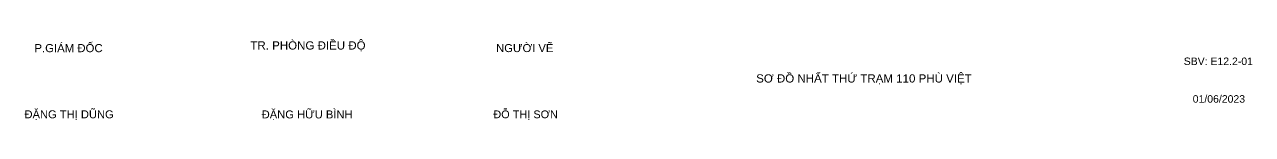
# Model space of a CAD drawing. Header units: millimetres. Extents: x -317 to 397, y 7 to 290.
# Drawn here: x 149.7 to 396.9, y 7.5 to 23.9 of the extents above; entities that cross this region are included whole.
import ezdxf

# ---------------------------------------------------------------- set-up
doc = ezdxf.new("R2010")
doc.units = ezdxf.units.MM
doc.layers.add('TEXT', color=7, linetype='Continuous')
doc.styles.add('SLD_TEXT', font='arial.ttf')

msp = doc.modelspace()

# ---------------------------------------------------------------- texts
at = {"layer": 'TEXT', "attachment_point": 7, "style": 'SLD_TEXT'}
for s, insert, char_height in [('P.GIÁM ĐỐC', (151.69, 21.22), 1.639), ('TR. PHÒNG ĐIỀU ĐỘ', (195.18, 21.41), 1.6601), ('NGƯỜI VẼ', (244.66, 21.24), 1.617), ('SBV: E12.2-01', (383.11, 18.63), 1.5084), ('SƠ ĐỒ NHẤT THỨ TRẠM 110 PHÙ VIỆT', (297.02, 14.74), 1.6604), ('01/06/2023', (384.92, 11.02), 1.507), ('ĐẶNG THỊ DŨNG', (149.69, 7.52), 1.6083), ('ĐẶNG HỮU BÌNH', (197.45, 7.5), 1.6116), ('ĐỖ THỊ SƠN', (244.09, 7.54), 1.575)]:
    msp.add_mtext(s, dxfattribs=dict(at, insert=insert, char_height=char_height))

doc.saveas('drawing.dxf')
